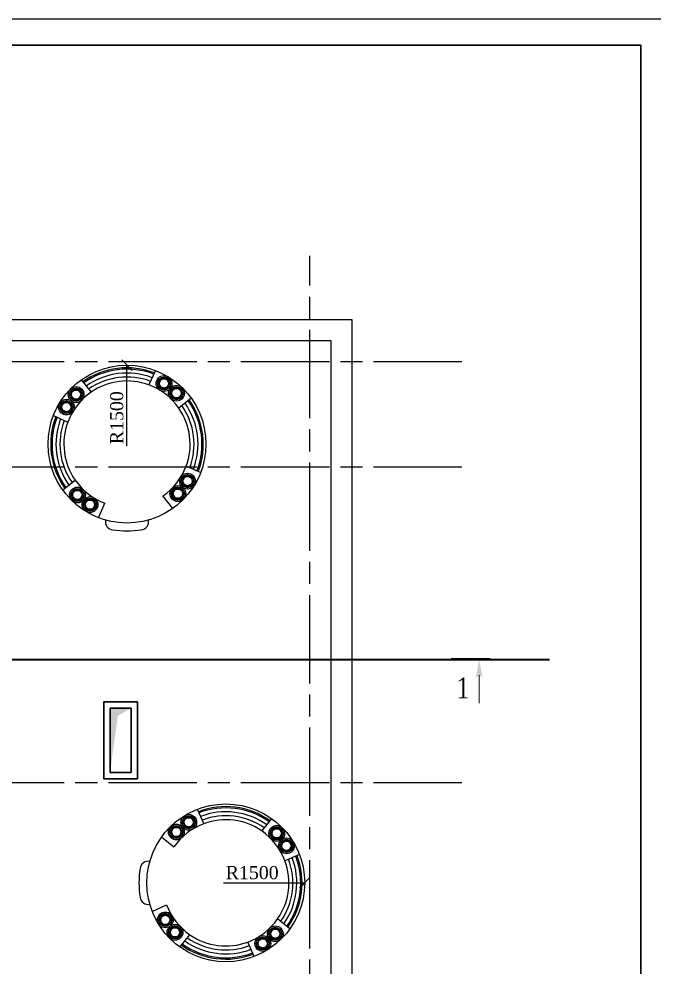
# Model space of a CAD drawing. Header units: inches. Extents: x 2870606 to 3671143, y -733551 to -473558.
# Drawn here: x 3506820 to 3518893, y -509923 to -491903 of the extents above; entities that cross this region are included whole.
import ezdxf

# ---------------------------------------------------------------- set-up
doc = ezdxf.new("R2010")
doc.units = ezdxf.units.IN
doc.header["$MEASUREMENT"] = 0
doc.linetypes.add('ACAD_ISO08W100', pattern=[36, 24, -3, 6, -3])
doc.styles.add('J~stule', font='dutch.ttf')
doc.styles.add('style1', font='times.ttf')
doc.dimstyles.new('J~style', dxfattribs={"dimscale": 100, "dimtxt": 2.5, "dimasz": 2, "dimexe": 0.55, "dimexo": 0.725, "dimtad": 1, "dimdec": 0, "dimdsep": 46, "dimtxsty": 'J~stule', "dimblk": 'OBLIQUE', "dimcen": 2, "dimdle": 0.5, "dimadec": 0, "dimazin": 0, "dimtfac": 1, "dimtdec": 0, "dimtmove": 0, "dimatfit": 3, "dimfxl": 1, "dimarcsym": 0})

# ---------------------------------------------------------------- blocks, each defined once
blk = doc.blocks.new('_Oblique')
at = {"color": 0, "linetype": 'ByBlock', "lineweight": -2}
blk.add_line((-0.5, -0.5), (0.5, 0.5), dxfattribs=at)
blk = doc.blocks.new('*D807')
at = {"color": 0, "lineweight": -2, "ltscale": 5, "transparency": 16777216}
blk.add_line((3510711, -508323), (3512252, -508323), dxfattribs=at)
at = {"layer": 'Defpoints', "color": 0, "lineweight": 35, "ltscale": 5, "transparency": 16777216}
for p in [(3510752, -508323), (3512252, -508323)]:
    blk.add_point(p, dxfattribs=at)
at = {"color": 0, "lineweight": -2, "ltscale": 5, "transparency": 16777216, "xscale": 200, "yscale": 200, "zscale": 200, "rotation": 359.9999999999867}
blk.add_blockref('_Oblique', (3512252, -508323), dxfattribs=at)
at = {"color": 0, "ltscale": 5, "transparency": 16777216, "insert": (3511254, -508130), "char_height": 250, "attachment_point": 5, "style": 'J~stule'}
blk.add_mtext('R1500', dxfattribs=at)
blk = doc.blocks.new('*D808')
at = {"color": 0, "lineweight": -2, "ltscale": 5, "transparency": 16777216}
blk.add_line((3508874, -500025), (3508874, -498484), dxfattribs=at)
at = {"layer": 'Defpoints', "color": 0, "lineweight": 35, "ltscale": 5, "transparency": 16777216}
for p in [(3508874, -498484), (3508874, -499984)]:
    blk.add_point(p, dxfattribs=at)
at = {"color": 0, "lineweight": -2, "ltscale": 5, "transparency": 16777216, "xscale": 200, "yscale": 200, "zscale": 200, "rotation": 90}
blk.add_blockref('_Oblique', (3508874, -498484), dxfattribs=at)
at = {"color": 0, "ltscale": 5, "transparency": 16777216, "insert": (3508681, -499482), "char_height": 250, "attachment_point": 5, "rotation": 90, "style": 'J~stule'}
blk.add_mtext('R1500', dxfattribs=at)

msp = doc.modelspace()

# ---------------------------------------------------------------- linework, layer by layer
at = {"color": 252, "linetype": 'ACAD_ISO08W100', "ltscale": 70}
for p, q in [((3512352.3, -524692.02), (3512352.3, -496403.85)), ((3515241.22, -498423.13), (3449347.53, -498423.13)), ((3515241.22, -500423.13), (3449347.53, -500423.13)), ((3515241.22, -506423.13), (3449347.53, -506423.13))]:
    msp.add_line(p, q, dxfattribs=at)
at = {"ltscale": 5}
for p, q in [((3509416.25, -498585.48), (3509292.31, -498859.31)), ((3508002.2, -498763.53), (3508190.16, -498998.09)), ((3510094.67, -499112.15), (3509860.12, -499300.11)), ((3507475.52, -499441.95), (3507749.35, -499565.9)), ((3510272.73, -500526.21), (3509998.9, -500402.26)), ((3507653.58, -500856.01), (3507888.13, -500668.05)), ((3508332, -501382.69), (3508455.94, -501108.86)), ((3509746.06, -501204.63), (3509558.09, -500970.08)), ((3509145.5, -501459.33), (3509145.5, -501457.35)), ((3510210.17, -506924.53), (3510334.12, -507198.35)), ((3511624.23, -507102.58), (3511436.27, -507337.13)), ((3509531.75, -507451.2), (3509766.3, -507639.16)), ((3512150.9, -507781), (3511877.08, -507904.95)), ((3509277.05, -508051.76), (3509279.03, -508051.76)), ((3509353.69, -508865.26), (3509627.52, -508741.31)), ((3511972.85, -509195.06), (3511738.3, -509007.1)), ((3509880.37, -509543.68), (3510068.33, -509309.13)), ((3511294.43, -509721.74), (3511170.48, -509447.91))]:
    msp.add_line(p, q, dxfattribs=at)
at = {"color": 1, "lineweight": 35}
msp.add_line((3447103.14, -504076.79), (3516906.49, -504076.79), dxfattribs=at)
msp.add_lwpolyline([(3444143.15, -545903.23), (3444143.15, -491903.23), (3519143.15, -491903.23), (3519143.15, -545903.23)], close=True)
at = {"lineweight": 30}
for points in [[(3446143.15, -545403.23), (3446143.15, -492403.23), (3518643.15, -492403.23), (3518643.15, -545403.23)], [(3509072.3, -506343.13), (3509072.3, -504883.13), (3508432.3, -504883.13), (3508432.3, -506343.13)], [(3508552.3, -506223.13), (3508552.3, -505003.13), (3508952.3, -505003.13), (3508952.3, -506223.13)]]:
    msp.add_lwpolyline(points, close=True, dxfattribs=at)
for points in [[(3509252.3, -518623.13), (3509252.3, -519223.13), (3513152.3, -519223.13), (3513152.3, -497623.13), (3506152.3, -497623.13), (3506152.3, -498223.13)], [(3509652.3, -518623.13), (3509652.3, -518823.13), (3512752.3, -518823.13), (3512752.3, -498023.13), (3506552.3, -498023.13), (3506552.3, -498223.13)]]:
    msp.add_lwpolyline(points)
for points, const_width in [([(3515780.86, -504076.79), (3515030.86, -504076.79)], 50), ([(3515780.86, -504076.79), (3515030.86, -504076.79)], 50), ([(3515569.6, -504372.52), (3515569.6, -504911.85)], 22.5), ([(3515569.6, -504372.52), (3515569.6, -504911.85)], 22.5)]:
    msp.add_lwpolyline(points, dxfattribs=dict(const_width=const_width))
at = {"ltscale": 5}
for centre, radius in [((3508874.13, -499984.08), 1500), ((3509577.77, -498831.22), 150), ((3509577.77, -498831.22), 125), ((3507906.81, -499042.98), 150), ((3507906.81, -499042.98), 125), ((3509815.06, -499015.44), 150), ((3509815.06, -499015.44), 125), ((3507722.59, -499280.27), 150), ((3507722.59, -499280.27), 125), ((3510025.66, -500687.9), 150), ((3510025.66, -500687.9), 125), ((3507932.85, -500950.07), 150), ((3507932.85, -500950.07), 125), ((3509841.44, -500925.19), 150), ((3509841.44, -500925.19), 125), ((3508170.15, -501134.29), 150), ((3508170.15, -501134.29), 125), ((3510752.3, -508323.13), 1500), ((3510048.49, -507171.6), 150), ((3510048.49, -507171.6), 125), ((3509811.19, -507355.82), 150), ((3509811.19, -507355.82), 125), ((3511720.94, -507382.19), 150), ((3511720.94, -507382.19), 125), ((3511905.16, -507619.49), 150), ((3511905.16, -507619.49), 125), ((3509602.1, -509027.11), 150), ((3509602.1, -509027.11), 125), ((3509786.31, -509264.4), 150), ((3509786.31, -509264.4), 125), ((3511693.41, -509290.45), 150), ((3511693.41, -509290.45), 125), ((3511456.11, -509474.66), 150), ((3511456.11, -509474.66), 125)]:
    msp.add_circle(centre, radius, dxfattribs=at)
at = {"lineweight": 50, "ltscale": 5}
for centre in [(3509577.77, -498831.22), (3507906.81, -499042.98), (3509815.06, -499015.44), (3507722.59, -499280.27), (3510025.66, -500687.9), (3507932.85, -500950.07), (3509841.44, -500925.19), (3508170.15, -501134.29), (3510048.49, -507171.6), (3509811.19, -507355.82), (3511720.94, -507382.19), (3511905.16, -507619.49), (3509602.1, -509027.11), (3509786.31, -509264.4), (3511693.41, -509290.45), (3511456.11, -509474.66)]:
    msp.add_circle(centre, 100, dxfattribs=at)
at = {"ltscale": 5}
for centre, radius, start, end in [((3508874.13, -499984.08), 1450, 68.921899, 125.431779), ((3508874.13, -499984.08), 1425, 68.97943, 125.374247), ((3508874.13, -499984.08), 1350, 69.164832, 125.188846), ((3508874.13, -499984.08), 1275, 69.372088, 124.98159), ((3508874.13, -499984.08), 1200, 69.605311, 124.748367), ((3508874.13, -499984.08), 1200, 34.748367, 69.605311), ((3508874.13, -499984.08), 1200, 124.748367, 159.605311), ((3508874.13, -499984.08), 1450, 338.921899, 35.431779), ((3508874.13, -499984.08), 1200, 339.605311, 34.748367), ((3508874.13, -499984.08), 1275, 339.372088, 34.98159), ((3508874.13, -499984.08), 1350, 339.164832, 35.188846), ((3508874.13, -499984.08), 1425, 338.97943, 35.374247), ((3508874.13, -499984.08), 1450, 158.921899, 215.431779), ((3508878.25, -499984.55), 1429.02, 159.021257, 215.265598), ((3508878.25, -499984.55), 1354.02, 159.208432, 215.074707), ((3508878.25, -499984.55), 1279.02, 159.417604, 214.861381), ((3508878.25, -499984.55), 1204.02, 159.652895, 214.621414), ((3508874.13, -499984.08), 1200, 304.748367, 339.605311), ((3508874.13, -499984.08), 1200, 214.748367, 249.605311), ((3508613.33, -501461.99), 150, 166.845187, 265.958264), ((3509134.93, -501461.99), 150, 274.041736, 13.154813), ((3508874.13, -499984.08), 1650, 260.533662, 279.466338), ((3510752.3, -508323.13), 1450, 54.568221, 111.078101), ((3510752.3, -508323.13), 1425, 54.625753, 111.02057), ((3510752.3, -508323.13), 1350, 54.811154, 110.835168), ((3510752.3, -508323.13), 1275, 55.01841, 110.627912), ((3510752.3, -508323.13), 1200, 110.394689, 145.251633), ((3510752.3, -508323.13), 1200, 55.251633, 110.394689), ((3510752.3, -508323.13), 1200, 20.394689, 55.251633), ((3509274.4, -508062.33), 150, 76.845187, 175.958264), ((3510752.3, -508323.13), 1200, 325.251633, 20.394689), ((3510752.3, -508323.13), 1275, 325.01841, 20.627912), ((3510752.3, -508323.13), 1350, 324.811154, 20.835168), ((3510752.3, -508323.13), 1425, 324.625753, 21.02057), ((3510752.3, -508323.13), 1450, 324.568221, 21.078101), ((3510752.3, -508323.13), 1650, 170.533662, 189.466338), ((3509274.4, -508583.93), 150, 184.041736, 283.154813), ((3510752.3, -508323.13), 1200, 200.394689, 235.251633), ((3510752.3, -508323.13), 1200, 290.394689, 325.251633), ((3510751.83, -508319.01), 1279.02, 235.138619, 290.582396), ((3510751.83, -508319.01), 1204.02, 235.378586, 290.347105), ((3510752.3, -508323.13), 1450, 234.568221, 291.078101), ((3510751.83, -508319.01), 1429.02, 234.734402, 290.978743), ((3510751.83, -508319.01), 1354.02, 234.925293, 290.791568)]:
    msp.add_arc(centre, radius, start, end, dxfattribs=at)
for points in [[(3515569.6, -504076.79), (3515505.34, -504441.22), (3515569.6, -504387.3), (3515531.9, -504399.29)], [(3515569.6, -504076.79), (3515505.34, -504441.22), (3515569.6, -504387.3), (3515531.9, -504399.29)], [(3515569.6, -504076.79), (3515569.6, -504387.3), (3515633.86, -504441.22), (3515607.3, -504399.29)], [(3515569.6, -504076.79), (3515569.6, -504387.3), (3515633.86, -504441.22), (3515607.3, -504399.29)], [(3508552.3, -506223.13), (3508552.3, -505003.13), (3508699.38, -505150.21), (3508952.3, -505003.13)]]:
    msp.add_solid(points)

# ---------------------------------------------------------------- texts
at = {"style": 'style1', "width": 0.8}
msp.add_text('1', height=400, dxfattribs=at).set_placement((3515138.86, -504818.08))

# ---------------------------------------------------------------- dimensions: what is measured, and where the dimension line sits
at = {"ltscale": 5}
for center, mpoint, picture, middle in [((3508874.13, -499984.08), (3508874.13, -498484.08), '*D808', (3508874.13, -499482.39)), ((3510752.3, -508323.13), (3512252.3, -508323.13), '*D807', (3511253.99, -508323.13))]:
    dim = msp.add_radius_dim(center=center, mpoint=mpoint, dimstyle='J~style', dxfattribs=at)
    dim.commit()
    dim.dimension.update_dxf_attribs({"geometry": picture, "text_midpoint": middle, "dimtype": 164})

doc.saveas('drawing.dxf')
